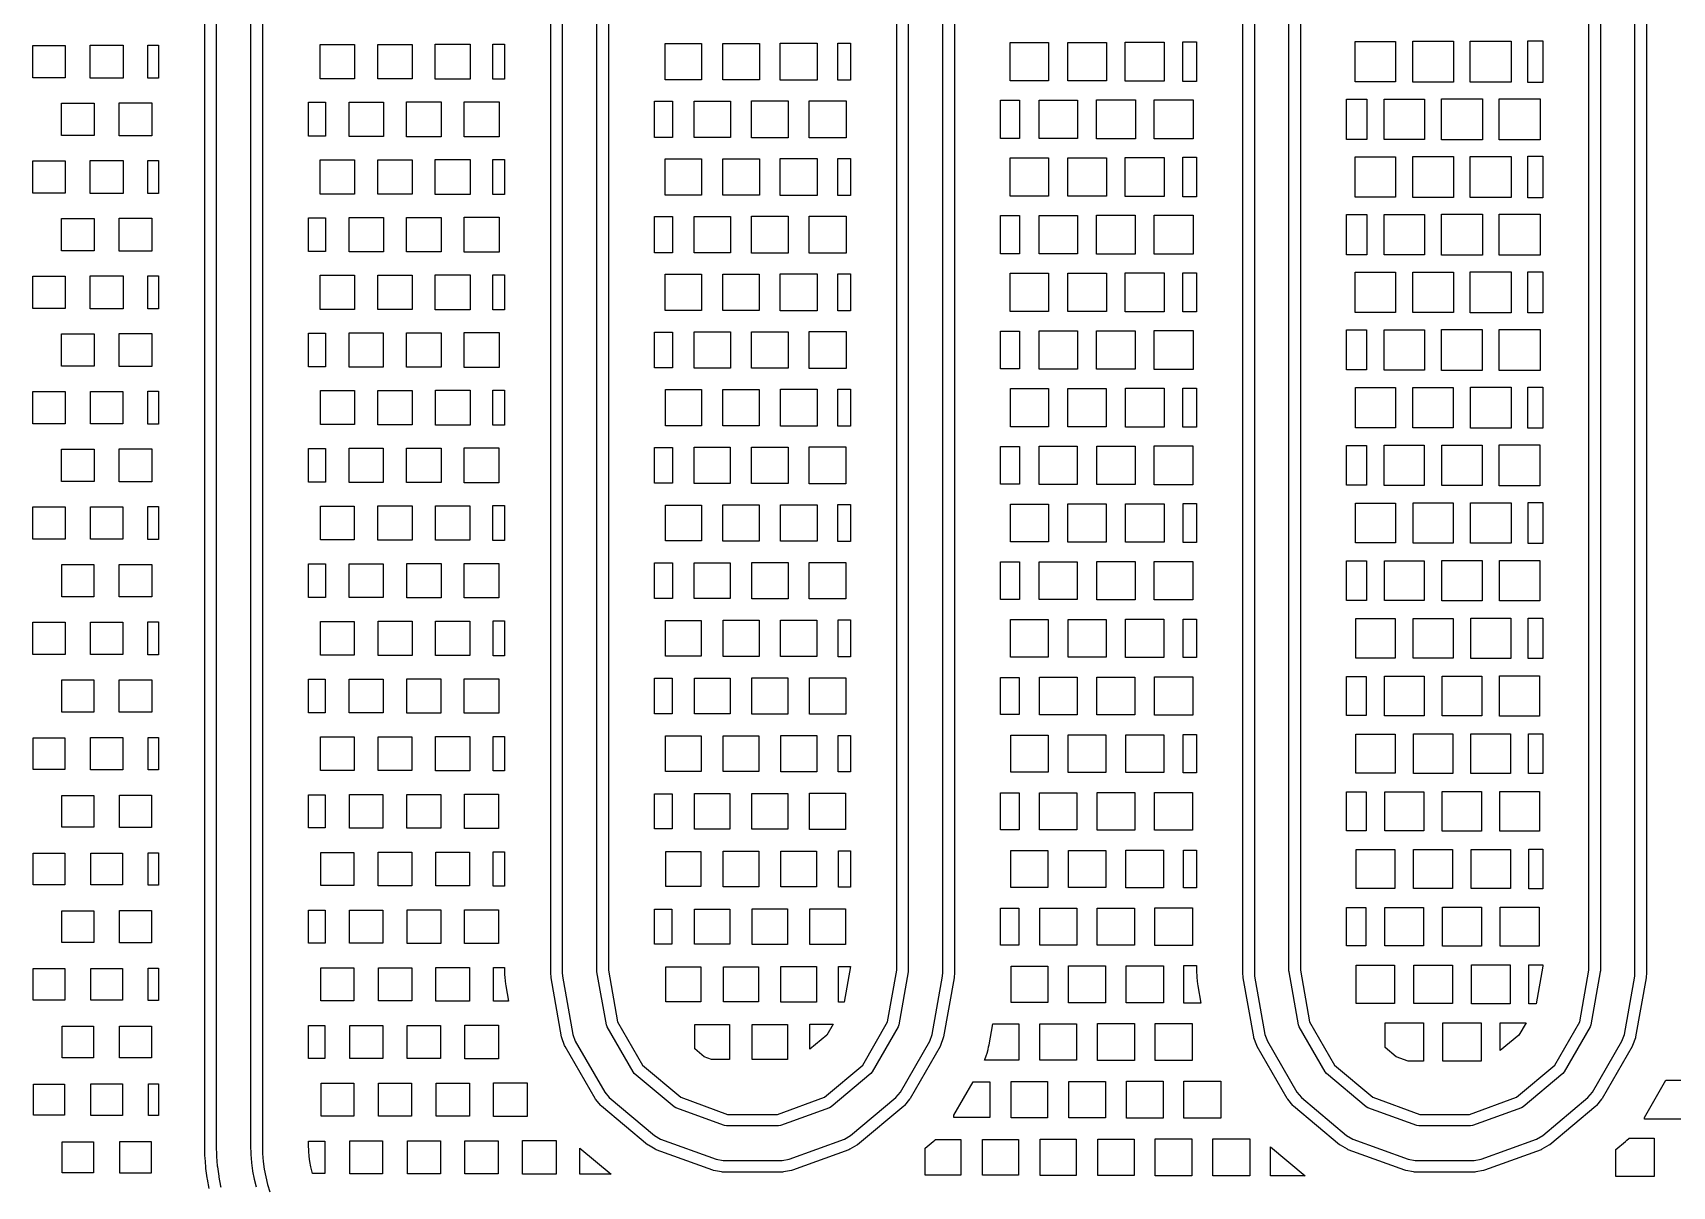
# Model space of a CAD drawing. Header units: metres. Extents: x -7 to 1980, y 20 to 2007.
# Drawn here: x -7 to 704, y 512 to 1013 of the extents above; entities that cross this region are included whole.
import ezdxf

# ---------------------------------------------------------------- set-up
doc = ezdxf.new("R2010")
doc.units = ezdxf.units.M

msp = doc.modelspace()

# ---------------------------------------------------------------- linework, layer by layer
for points in [[(69.48, 511.52), (68.71, 515.51), (68.7, 515.58), (68.61, 516.11), (68.6, 516.18), (68.05, 520.2), (68.05, 520.27), (67.99, 520.81), (67.98, 520.88), (67.65, 524.93), (67.65, 524.99), (67.62, 525.53), (67.61, 525.6), (67.5, 529.66), (67.5, 529.7), (67.5, 529.97), (67.5, 530), (67.5, 1865)], [(72.5, 1864.89), (72.5, 530.02), (72.5, 529.78), (72.61, 525.77), (72.64, 525.3), (72.96, 521.32), (73.01, 520.85), (73.55, 516.89), (73.63, 516.42), (74.38, 512.5), (74.48, 512.03)], [(89.95, 512.01), (89.1, 515.42), (89.07, 515.56), (88.4, 519.01), (88.38, 519.15), (87.91, 522.64), (87.89, 522.77), (87.61, 526.28), (87.6, 526.41), (87.5, 530.07), (87.5, 530.14), (87.5, 1864.13)], [(92.5, 1863.91), (92.5, 530.17), (92.6, 526.62), (92.87, 523.24), (93.33, 519.89), (93.97, 516.57), (94.78, 513.28), (95.78, 510.05)], [(392.5, 1863.91), (392.5, 605), (392.49, 604.78), (392.34, 603.05), (392.31, 602.83), (387.79, 577.18), (387.67, 576.76), (386.49, 573.49), (386.3, 573.1), (373.28, 550.54), (373.03, 550.18), (370.8, 547.52), (370.49, 547.22), (350.53, 530.47), (350.18, 530.22), (347.17, 528.49), (346.78, 528.3), (322.3, 519.39), (321.88, 519.28), (318.46, 518.68), (318.02, 518.64), (291.98, 518.64), (291.54, 518.68), (288.12, 519.28), (287.7, 519.39), (263.22, 528.3), (262.83, 528.49), (259.82, 530.22), (259.47, 530.47), (239.51, 547.22), (239.2, 547.52), (236.97, 550.18), (236.72, 550.54), (223.7, 573.1), (223.51, 573.49), (222.33, 576.76), (222.21, 577.18), (217.69, 602.83), (217.66, 603.05), (217.51, 604.78), (217.5, 605), (217.5, 1863.91)], [(222.5, 1864.13), (222.5, 605.11), (222.63, 603.59), (227.1, 578.26), (228.14, 575.41), (240.94, 553.23), (242.89, 550.91), (262.51, 534.44), (265.14, 532.93), (289.21, 524.17), (292.2, 523.64), (317.8, 523.64), (320.79, 524.17), (344.86, 532.93), (347.49, 534.44), (367.11, 550.91), (369.06, 553.23), (381.86, 575.41), (382.9, 578.26), (387.37, 603.59), (387.5, 605.11), (387.5, 1864.13)], [(372.5, 1864.89), (372.5, 605.87), (372.46, 605.44), (368.4, 582.39), (368.1, 581.57), (356.84, 562.07), (356.28, 561.4), (339.03, 546.93), (338.28, 546.49), (317.12, 538.79), (316.26, 538.64), (293.74, 538.64), (292.88, 538.79), (271.72, 546.49), (270.97, 546.93), (253.72, 561.4), (253.16, 562.07), (241.9, 581.57), (241.6, 582.39), (237.54, 605.44), (237.5, 605.87), (237.5, 1864.89)], [(242.5, 1865), (242.5, 606.09), (246.45, 583.69), (257.27, 564.95), (273.85, 551.04), (294.18, 543.64), (315.82, 543.64), (336.15, 551.04), (352.73, 564.95), (363.55, 583.69), (367.5, 606.09), (367.5, 1865)], [(692.5, 1463.5), (692.5, 605), (692.49, 604.78), (692.34, 603.05), (692.31, 602.83), (687.79, 577.18), (687.67, 576.76), (686.49, 573.49), (686.3, 573.1), (673.28, 550.54), (673.03, 550.18), (670.8, 547.52), (670.49, 547.22), (650.53, 530.47), (650.18, 530.22), (647.17, 528.49), (646.78, 528.3), (622.3, 519.39), (621.88, 519.28), (618.46, 518.68), (618.02, 518.64), (591.98, 518.64), (591.54, 518.68), (588.12, 519.28), (587.7, 519.39), (563.22, 528.3), (562.83, 528.49), (559.82, 530.22), (559.47, 530.47), (539.51, 547.22), (539.2, 547.52), (536.97, 550.18), (536.72, 550.54), (523.7, 573.1), (523.51, 573.49), (522.33, 576.76), (522.21, 577.18), (517.69, 602.83), (517.66, 603.05), (517.51, 604.78), (517.5, 605), (517.5, 1863.91)], [(522.5, 1864.13), (522.5, 605.11), (522.63, 603.59), (527.1, 578.26), (528.14, 575.41), (540.94, 553.23), (542.89, 550.91), (562.51, 534.44), (565.14, 532.93), (589.21, 524.17), (592.2, 523.64), (617.8, 523.64), (620.79, 524.17), (644.86, 532.93), (647.49, 534.44), (667.11, 550.91), (669.06, 553.23), (681.86, 575.41), (682.9, 578.26), (687.37, 603.59), (687.5, 605.11), (687.5, 1463.61)], [(672.5, 1464), (672.5, 605.87), (672.46, 605.44), (668.4, 582.39), (668.1, 581.57), (656.84, 562.07), (656.28, 561.4), (639.03, 546.93), (638.28, 546.49), (617.12, 538.79), (616.26, 538.64), (593.74, 538.64), (592.88, 538.79), (571.72, 546.49), (570.97, 546.93), (553.72, 561.4), (553.16, 562.07), (541.9, 581.57), (541.6, 582.39), (537.54, 605.44), (537.5, 605.87), (537.5, 1864.89)], [(542.5, 1865), (542.5, 606.09), (546.45, 583.69), (557.27, 564.95), (573.85, 551.04), (594.18, 543.64), (615.82, 543.64), (636.15, 551.04), (652.73, 564.95), (663.55, 583.69), (667.5, 606.09), (667.5, 1464.05)], [(-7.03, 992.97), (-7.03, 1007.03), (7.03, 1007.03), (7.03, 992.97), (-7.03, 992.97), (-7.03, 992.97)], [(17.89, 992.89), (17.89, 1007.11), (32.1, 1007.11), (32.1, 992.89), (17.89, 992.89), (17.89, 992.89)], [(42.82, 992.82), (42.82, 1007.18), (47.5, 1007.18), (47.5, 992.82), (42.82, 992.82), (42.82, 992.82)], [(117.59, 992.6), (117.59, 1007.4), (132.41, 1007.4), (132.41, 992.6), (117.59, 992.6), (117.59, 992.6)], [(142.52, 992.52), (142.52, 1007.48), (157.48, 1007.48), (157.48, 992.52), (142.52, 992.52), (142.52, 992.52)], [(167.44, 992.45), (167.44, 1007.55), (182.56, 1007.55), (182.56, 992.45), (167.44, 992.45), (167.44, 992.45)], [(192.37, 992.37), (192.37, 1007.63), (197.5, 1007.63), (197.5, 992.37), (192.37, 992.37), (192.37, 992.37)], [(267.14, 992.14), (267.14, 1007.86), (282.86, 1007.86), (282.86, 992.14), (267.14, 992.14), (267.14, 992.14)], [(292.07, 992.07), (292.07, 1007.93), (307.93, 1007.93), (307.93, 992.07), (292.07, 992.07), (292.07, 992.07)], [(317, 992), (317, 1008), (333, 1008), (333, 992), (317, 992), (317, 992)], [(341.92, 991.92), (341.92, 1008.08), (347.5, 1008.08), (347.5, 991.92), (341.92, 991.92), (341.92, 991.92)], [(416.69, 991.7), (416.69, 1008.3), (433.31, 1008.3), (433.31, 991.7), (416.69, 991.7), (416.69, 991.7)], [(441.62, 991.62), (441.62, 1008.38), (458.38, 1008.38), (458.38, 991.62), (441.62, 991.62), (441.62, 991.62)], [(466.55, 991.54), (466.55, 1008.46), (483.45, 1008.46), (483.45, 991.54), (466.55, 991.54), (466.55, 991.54)], [(491.47, 991.47), (491.47, 1008.53), (497.5, 1008.53), (497.5, 991.47), (491.47, 991.47), (491.47, 991.47)], [(566.25, 991.25), (566.25, 1008.75), (583.75, 1008.75), (583.75, 991.25), (566.25, 991.25), (566.25, 991.25)], [(591.17, 991.17), (591.17, 1008.83), (608.83, 1008.83), (608.83, 991.17), (591.17, 991.17), (591.17, 991.17)], [(616.1, 991.1), (616.1, 1008.9), (633.9, 1008.9), (633.9, 991.1), (616.1, 991.1), (616.1, 991.1)], [(641.02, 991.02), (641.02, 1008.98), (647.5, 1008.98), (647.5, 991.02), (641.02, 991.02), (641.02, 991.02)], [(5.43, 967.93), (5.43, 982.07), (19.57, 982.07), (19.57, 967.93), (5.43, 967.93), (5.43, 967.93)], [(30.36, 967.86), (30.36, 982.14), (44.64, 982.14), (44.64, 967.86), (30.36, 967.86), (30.36, 967.86)], [(112.5, 982.37), (119.87, 982.37), (119.87, 967.63), (112.5, 967.63), (112.5, 982.37), (112.5, 982.37)], [(130.06, 967.56), (130.06, 982.44), (144.94, 982.44), (144.94, 967.56), (130.06, 967.56), (130.06, 967.56)], [(154.98, 967.48), (154.98, 982.52), (170.02, 982.52), (170.02, 967.48), (154.98, 967.48), (154.98, 967.48)], [(179.91, 967.41), (179.91, 982.59), (195.09, 982.59), (195.09, 967.41), (179.91, 967.41), (179.91, 967.41)], [(262.5, 982.82), (270.32, 982.82), (270.32, 967.18), (262.5, 967.18), (262.5, 982.82), (262.5, 982.82)], [(279.61, 967.11), (279.61, 982.89), (295.39, 982.89), (295.39, 967.11), (279.61, 967.11), (279.61, 967.11)], [(304.53, 967.03), (304.53, 982.97), (320.47, 982.97), (320.47, 967.03), (304.53, 967.03), (304.53, 967.03)], [(329.46, 966.96), (329.46, 983.04), (345.54, 983.04), (345.54, 966.96), (329.46, 966.96), (329.46, 966.96)], [(412.5, 983.27), (420.77, 983.27), (420.77, 966.73), (412.5, 966.73), (412.5, 983.27), (412.5, 983.27)], [(429.16, 966.66), (429.16, 983.34), (445.84, 983.34), (445.84, 966.66), (429.16, 966.66), (429.16, 966.66)], [(454.08, 966.58), (454.08, 983.42), (470.92, 983.42), (470.92, 966.58), (454.08, 966.58), (454.08, 966.58)], [(479.01, 966.51), (479.01, 983.49), (495.99, 983.49), (495.99, 966.51), (479.01, 966.51), (479.01, 966.51)], [(562.5, 983.72), (571.22, 983.72), (571.22, 966.28), (562.5, 966.28), (562.5, 983.72), (562.5, 983.72)], [(578.71, 966.21), (578.71, 983.79), (596.29, 983.79), (596.29, 966.21), (578.71, 966.21), (578.71, 966.21)], [(603.63, 966.13), (603.63, 983.87), (621.37, 983.87), (621.37, 966.13), (603.63, 966.13), (603.63, 966.13)], [(628.56, 966.06), (628.56, 983.94), (646.44, 983.94), (646.44, 966.06), (628.56, 966.06), (628.56, 966.06)], [(-7.03, 942.97), (-7.03, 957.03), (7.03, 957.03), (7.03, 942.97), (-7.03, 942.97), (-7.03, 942.97)], [(17.9, 942.9), (17.9, 957.1), (32.1, 957.1), (32.1, 942.9), (17.9, 942.9), (17.9, 942.9)], [(42.82, 942.82), (42.82, 957.18), (47.5, 957.18), (47.5, 942.82), (42.82, 942.82), (42.82, 942.82)], [(117.6, 942.6), (117.6, 957.4), (132.4, 957.4), (132.4, 942.6), (117.6, 942.6), (117.6, 942.6)], [(142.52, 942.52), (142.52, 957.48), (157.48, 957.48), (157.48, 942.52), (142.52, 942.52), (142.52, 942.52)], [(167.45, 942.45), (167.45, 957.55), (182.55, 957.55), (182.55, 942.45), (167.45, 942.45), (167.45, 942.45)], [(192.37, 942.37), (192.37, 957.63), (197.5, 957.63), (197.5, 942.37), (192.37, 942.37), (192.37, 942.37)], [(267.15, 942.15), (267.15, 957.85), (282.85, 957.85), (282.85, 942.15), (267.15, 942.15), (267.15, 942.15)], [(292.07, 942.07), (292.07, 957.93), (307.93, 957.93), (307.93, 942.07), (292.07, 942.07), (292.07, 942.07)], [(317, 942), (317, 958), (333, 958), (333, 942), (317, 942), (317, 942)], [(341.92, 941.92), (341.92, 958.08), (347.5, 958.08), (347.5, 941.92), (341.92, 941.92), (341.92, 941.92)], [(416.7, 941.7), (416.7, 958.3), (433.3, 958.3), (433.3, 941.7), (416.7, 941.7), (416.7, 941.7)], [(441.62, 941.62), (441.62, 958.38), (458.38, 958.38), (458.38, 941.62), (441.62, 941.62), (441.62, 941.62)], [(466.55, 941.55), (466.55, 958.45), (483.45, 958.45), (483.45, 941.55), (466.55, 941.55), (466.55, 941.55)], [(491.47, 941.47), (491.47, 958.53), (497.5, 958.53), (497.5, 941.47), (491.47, 941.47), (491.47, 941.47)], [(566.25, 941.25), (566.25, 958.75), (583.75, 958.75), (583.75, 941.25), (566.25, 941.25), (566.25, 941.25)], [(591.18, 941.18), (591.18, 958.82), (608.82, 958.82), (608.82, 941.18), (591.18, 941.18), (591.18, 941.18)], [(616.1, 941.1), (616.1, 958.9), (633.9, 958.9), (633.9, 941.1), (616.1, 941.1), (616.1, 941.1)], [(641.03, 941.03), (641.03, 958.97), (647.5, 958.97), (647.5, 941.03), (641.03, 941.03), (641.03, 941.03)], [(5.44, 917.94), (5.44, 932.06), (19.56, 932.06), (19.56, 917.94), (5.44, 917.94), (5.44, 917.94)], [(30.36, 917.86), (30.36, 932.14), (44.64, 932.14), (44.64, 917.86), (30.36, 917.86), (30.36, 917.86)], [(112.5, 932.36), (119.86, 932.36), (119.86, 917.64), (112.5, 917.64), (112.5, 932.36), (112.5, 932.36)], [(130.06, 917.56), (130.06, 932.44), (144.94, 932.44), (144.94, 917.56), (130.06, 917.56), (130.06, 917.56)], [(154.99, 917.49), (154.99, 932.51), (170.01, 932.51), (170.01, 917.49), (154.99, 917.49), (154.99, 917.49)], [(179.92, 917.42), (179.92, 932.58), (195.08, 932.58), (195.08, 917.42), (179.92, 917.42), (179.92, 917.42)], [(262.5, 932.81), (270.31, 932.81), (270.31, 917.19), (262.5, 917.19), (262.5, 932.81), (262.5, 932.81)], [(279.62, 917.12), (279.62, 932.88), (295.38, 932.88), (295.38, 917.12), (279.62, 917.12), (279.62, 917.12)], [(304.54, 917.04), (304.54, 932.96), (320.46, 932.96), (320.46, 917.04), (304.54, 917.04), (304.54, 917.04)], [(329.47, 916.97), (329.47, 933.03), (345.53, 933.03), (345.53, 916.97), (329.47, 916.97), (329.47, 916.97)], [(412.5, 933.26), (420.76, 933.26), (420.76, 916.74), (412.5, 916.74), (412.5, 933.26), (412.5, 933.26)], [(429.17, 916.67), (429.17, 933.33), (445.83, 933.33), (445.83, 916.67), (429.17, 916.67), (429.17, 916.67)], [(454.09, 916.59), (454.09, 933.41), (470.91, 933.41), (470.91, 916.59), (454.09, 916.59), (454.09, 916.59)], [(479.02, 916.52), (479.02, 933.48), (495.98, 933.48), (495.98, 916.52), (479.02, 916.52), (479.02, 916.52)], [(562.5, 933.7), (571.2, 933.7), (571.2, 916.3), (562.5, 916.3), (562.5, 933.7), (562.5, 933.7)], [(578.72, 916.22), (578.72, 933.78), (596.28, 933.78), (596.28, 916.22), (578.72, 916.22), (578.72, 916.22)], [(603.65, 916.15), (603.65, 933.85), (621.35, 933.85), (621.35, 916.15), (603.65, 916.15), (603.65, 916.15)], [(628.58, 916.08), (628.58, 933.92), (646.42, 933.92), (646.42, 916.08), (628.58, 916.08), (628.58, 916.08)], [(-7.02, 892.98), (-7.02, 907.02), (7.02, 907.02), (7.02, 892.98), (-7.02, 892.98), (-7.02, 892.98)], [(17.91, 892.91), (17.91, 907.09), (32.09, 907.09), (32.09, 892.91), (17.91, 892.91), (17.91, 892.91)], [(42.83, 892.83), (42.83, 907.17), (47.5, 907.17), (47.5, 892.83), (42.83, 892.83), (42.83, 892.83)], [(117.61, 892.61), (117.61, 907.39), (132.39, 907.39), (132.39, 892.61), (117.61, 892.61), (117.61, 892.61)], [(142.53, 892.53), (142.53, 907.47), (157.47, 907.47), (157.47, 892.53), (142.53, 892.53), (142.53, 892.53)], [(167.46, 892.46), (167.46, 907.54), (182.54, 907.54), (182.54, 892.46), (167.46, 892.46), (167.46, 892.46)], [(192.39, 892.39), (192.39, 907.61), (197.5, 907.61), (197.5, 892.39), (192.39, 892.39), (192.39, 892.39)], [(267.16, 892.16), (267.16, 907.84), (282.84, 907.84), (282.84, 892.16), (267.16, 892.16), (267.16, 892.16)], [(292.09, 892.09), (292.09, 907.91), (307.91, 907.91), (307.91, 892.09), (292.09, 892.09), (292.09, 892.09)], [(317.01, 892.01), (317.01, 907.99), (332.99, 907.99), (332.99, 892.01), (317.01, 892.01), (317.01, 892.01)], [(341.94, 891.94), (341.94, 908.06), (347.5, 908.06), (347.5, 891.94), (341.94, 891.94), (341.94, 891.94)], [(416.72, 891.72), (416.72, 908.28), (433.28, 908.28), (433.28, 891.72), (416.72, 891.72), (416.72, 891.72)], [(441.64, 891.64), (441.64, 908.36), (458.36, 908.36), (458.36, 891.64), (441.64, 891.64), (441.64, 891.64)], [(466.57, 891.57), (466.57, 908.43), (483.43, 908.43), (483.43, 891.57), (466.57, 891.57), (466.57, 891.57)], [(491.49, 891.49), (491.49, 908.51), (497.5, 908.51), (497.5, 891.49), (491.49, 891.49), (491.49, 891.49)], [(566.27, 891.27), (566.27, 908.73), (583.73, 908.73), (583.73, 891.27), (566.27, 891.27), (566.27, 891.27)], [(591.2, 891.2), (591.2, 908.8), (608.8, 908.8), (608.8, 891.2), (591.2, 891.2), (591.2, 891.2)], [(616.13, 891.13), (616.13, 908.87), (633.87, 908.87), (633.87, 891.13), (616.13, 891.13), (616.13, 891.13)], [(641.06, 891.06), (641.06, 908.94), (647.5, 908.94), (647.5, 891.06), (641.06, 891.06), (641.06, 891.06)], [(5.45, 867.95), (5.45, 882.05), (19.55, 882.05), (19.55, 867.95), (5.45, 867.95), (5.45, 867.95)], [(30.38, 867.88), (30.38, 882.12), (44.62, 882.12), (44.62, 867.88), (30.38, 867.88), (30.38, 867.88)], [(112.5, 882.34), (119.84, 882.34), (119.84, 867.66), (112.5, 867.66), (112.5, 882.34), (112.5, 882.34)], [(130.08, 867.58), (130.08, 882.42), (144.92, 882.42), (144.92, 867.58), (130.08, 867.58), (130.08, 867.58)], [(155.01, 867.51), (155.01, 882.49), (169.99, 882.49), (169.99, 867.51), (155.01, 867.51), (155.01, 867.51)], [(179.93, 867.43), (179.93, 882.57), (195.07, 882.57), (195.07, 867.43), (179.93, 867.43), (179.93, 867.43)], [(262.5, 882.79), (270.29, 882.79), (270.29, 867.21), (262.5, 867.21), (262.5, 882.79), (262.5, 882.79)], [(279.64, 867.14), (279.64, 882.86), (295.36, 882.86), (295.36, 867.14), (279.64, 867.14), (279.64, 867.14)], [(304.56, 867.06), (304.56, 882.94), (320.44, 882.94), (320.44, 867.06), (304.56, 867.06), (304.56, 867.06)], [(329.49, 866.99), (329.49, 883.01), (345.51, 883.01), (345.51, 866.99), (329.49, 866.99), (329.49, 866.99)], [(412.5, 883.23), (420.73, 883.23), (420.73, 866.77), (412.5, 866.77), (412.5, 883.23), (412.5, 883.23)], [(429.19, 866.69), (429.19, 883.31), (445.81, 883.31), (445.81, 866.69), (429.19, 866.69), (429.19, 866.69)], [(454.12, 866.62), (454.12, 883.38), (470.88, 883.38), (470.88, 866.62), (454.12, 866.62), (454.12, 866.62)], [(479.05, 866.55), (479.05, 883.45), (495.95, 883.45), (495.95, 866.55), (479.05, 866.55), (479.05, 866.55)], [(562.5, 883.67), (571.17, 883.67), (571.17, 866.33), (562.5, 866.33), (562.5, 883.67), (562.5, 883.67)], [(578.76, 866.26), (578.76, 883.74), (596.24, 883.74), (596.24, 866.26), (578.76, 866.26), (578.76, 866.26)], [(603.68, 866.18), (603.68, 883.82), (621.32, 883.82), (621.32, 866.18), (603.68, 866.18), (603.68, 866.18)], [(628.61, 866.11), (628.61, 883.89), (646.39, 883.89), (646.39, 866.11), (628.61, 866.11), (628.61, 866.11)], [(-7, 843), (-7, 857), (7, 857), (7, 843), (-7, 843), (-7, 843)], [(17.93, 842.93), (17.93, 857.07), (32.07, 857.07), (32.07, 842.93), (17.93, 842.93), (17.93, 842.93)], [(42.85, 842.85), (42.85, 857.15), (47.5, 857.15), (47.5, 842.85), (42.85, 842.85), (42.85, 842.85)], [(117.63, 842.63), (117.63, 857.37), (132.37, 857.37), (132.37, 842.63), (117.63, 842.63), (117.63, 842.63)], [(142.55, 842.55), (142.55, 857.45), (157.45, 857.45), (157.45, 842.55), (142.55, 842.55), (142.55, 842.55)], [(167.48, 842.48), (167.48, 857.52), (182.52, 857.52), (182.52, 842.48), (167.48, 842.48), (167.48, 842.48)], [(192.41, 842.41), (192.41, 857.59), (197.5, 857.59), (197.5, 842.41), (192.41, 842.41), (192.41, 842.41)], [(267.19, 842.19), (267.19, 857.81), (282.81, 857.81), (282.81, 842.19), (267.19, 842.19), (267.19, 842.19)], [(292.11, 842.11), (292.11, 857.89), (307.89, 857.89), (307.89, 842.11), (292.11, 842.11), (292.11, 842.11)], [(317.04, 842.04), (317.04, 857.96), (332.96, 857.96), (332.96, 842.04), (317.04, 842.04), (317.04, 842.04)], [(341.97, 841.97), (341.97, 858.03), (347.5, 858.03), (347.5, 841.97), (341.97, 841.97), (341.97, 841.97)], [(416.75, 841.75), (416.75, 858.25), (433.25, 858.25), (433.25, 841.75), (416.75, 841.75), (416.75, 841.75)], [(441.67, 841.67), (441.67, 858.33), (458.33, 858.33), (458.33, 841.67), (441.67, 841.67), (441.67, 841.67)], [(466.6, 841.6), (466.6, 858.4), (483.4, 858.4), (483.4, 841.6), (466.6, 841.6), (466.6, 841.6)], [(491.53, 841.53), (491.53, 858.47), (497.5, 858.47), (497.5, 841.53), (491.53, 841.53), (491.53, 841.53)], [(566.31, 841.31), (566.31, 858.69), (583.69, 858.69), (583.69, 841.31), (566.31, 841.31), (566.31, 841.31)], [(591.24, 841.24), (591.24, 858.76), (608.76, 858.76), (608.76, 841.24), (591.24, 841.24), (591.24, 841.24)], [(616.17, 841.17), (616.17, 858.83), (633.83, 858.83), (633.83, 841.17), (616.17, 841.17), (616.17, 841.17)], [(641.1, 841.1), (641.1, 858.9), (647.5, 858.9), (647.5, 841.1), (641.1, 841.1), (641.1, 841.1)], [(5.47, 817.97), (5.47, 832.03), (19.53, 832.03), (19.53, 817.97), (5.47, 817.97), (5.47, 817.97)], [(30.4, 817.9), (30.4, 832.1), (44.6, 832.1), (44.6, 817.9), (30.4, 817.9), (30.4, 817.9)], [(112.5, 832.32), (119.82, 832.32), (119.82, 817.68), (112.5, 817.68), (112.5, 832.32), (112.5, 832.32)], [(130.1, 817.6), (130.1, 832.4), (144.9, 832.4), (144.9, 817.6), (130.1, 817.6), (130.1, 817.6)], [(155.03, 817.53), (155.03, 832.47), (169.97, 832.47), (169.97, 817.53), (155.03, 817.53), (155.03, 817.53)], [(179.96, 817.46), (179.96, 832.54), (195.04, 832.54), (195.04, 817.46), (179.96, 817.46), (179.96, 817.46)], [(262.5, 832.76), (270.26, 832.76), (270.26, 817.24), (262.5, 817.24), (262.5, 832.76), (262.5, 832.76)], [(279.66, 817.16), (279.66, 832.84), (295.34, 832.84), (295.34, 817.16), (279.66, 817.16), (279.66, 817.16)], [(304.59, 817.09), (304.59, 832.91), (320.41, 832.91), (320.41, 817.09), (304.59, 817.09), (304.59, 817.09)], [(329.52, 817.02), (329.52, 832.98), (345.48, 832.98), (345.48, 817.02), (329.52, 817.02), (329.52, 817.02)], [(412.5, 833.2), (420.7, 833.2), (420.7, 816.8), (412.5, 816.8), (412.5, 833.2), (412.5, 833.2)], [(429.23, 816.73), (429.23, 833.27), (445.77, 833.27), (445.77, 816.73), (429.23, 816.73), (429.23, 816.73)], [(454.16, 816.66), (454.16, 833.34), (470.84, 833.34), (470.84, 816.66), (454.16, 816.66), (454.16, 816.66)], [(479.09, 816.59), (479.09, 833.41), (495.91, 833.41), (495.91, 816.59), (479.09, 816.59), (479.09, 816.59)], [(562.5, 833.63), (571.13, 833.63), (571.13, 816.37), (562.5, 816.37), (562.5, 833.63), (562.5, 833.63)], [(578.81, 816.31), (578.81, 833.69), (596.19, 833.69), (596.19, 816.31), (578.81, 816.31), (578.81, 816.31)], [(603.74, 816.24), (603.74, 833.76), (621.26, 833.76), (621.26, 816.24), (603.74, 816.24), (603.74, 816.24)], [(628.67, 816.17), (628.67, 833.83), (646.33, 833.83), (646.33, 816.17), (628.67, 816.17), (628.67, 816.17)], [(-6.98, 793.02), (-6.98, 806.98), (6.98, 806.98), (6.98, 793.02), (-6.98, 793.02), (-6.98, 793.02)], [(17.95, 792.95), (17.95, 807.05), (32.05, 807.05), (32.05, 792.95), (17.95, 792.95), (17.95, 792.95)], [(42.88, 792.88), (42.88, 807.12), (47.5, 807.12), (47.5, 792.88), (42.88, 792.88), (42.88, 792.88)], [(117.66, 792.66), (117.66, 807.34), (132.34, 807.34), (132.34, 792.66), (117.66, 792.66), (117.66, 792.66)], [(142.58, 792.58), (142.58, 807.42), (157.42, 807.42), (157.42, 792.58), (142.58, 792.58), (142.58, 792.58)], [(167.51, 792.51), (167.51, 807.49), (182.49, 807.49), (182.49, 792.51), (167.51, 792.51), (167.51, 792.51)], [(192.44, 792.44), (192.44, 807.56), (197.5, 807.56), (197.5, 792.44), (192.44, 792.44), (192.44, 792.44)], [(267.22, 792.22), (267.22, 807.78), (282.78, 807.78), (282.78, 792.22), (267.22, 792.22), (267.22, 792.22)], [(292.15, 792.15), (292.15, 807.85), (307.85, 807.85), (307.85, 792.15), (292.15, 792.15), (292.15, 792.15)], [(317.07, 792.07), (317.07, 807.93), (332.93, 807.93), (332.93, 792.07), (317.07, 792.07), (317.07, 792.07)], [(342, 792), (342, 808), (347.5, 808), (347.5, 792), (342, 792), (342, 792)], [(416.79, 791.79), (416.79, 808.21), (433.21, 808.21), (433.21, 791.79), (416.79, 791.79), (416.79, 791.79)], [(441.72, 791.72), (441.72, 808.28), (458.28, 808.28), (458.28, 791.72), (441.72, 791.72), (441.72, 791.72)], [(466.65, 791.65), (466.65, 808.35), (483.35, 808.35), (483.35, 791.65), (466.65, 791.65), (466.65, 791.65)], [(491.58, 791.58), (491.58, 808.42), (497.5, 808.42), (497.5, 791.58), (491.58, 791.58), (491.58, 791.58)], [(566.37, 791.37), (566.37, 808.63), (583.63, 808.63), (583.63, 791.37), (566.37, 791.37), (566.37, 791.37)], [(591.3, 791.3), (591.3, 808.7), (608.7, 808.7), (608.7, 791.3), (591.3, 791.3), (591.3, 791.3)], [(616.23, 791.23), (616.23, 808.77), (633.77, 808.77), (633.77, 791.23), (616.23, 791.23), (616.23, 791.23)], [(641.17, 791.17), (641.17, 808.83), (647.5, 808.83), (647.5, 791.17), (641.17, 791.17), (641.17, 791.17)], [(5.5, 768), (5.5, 782), (19.5, 782), (19.5, 768), (5.5, 768), (5.5, 768)], [(30.43, 767.93), (30.43, 782.07), (44.57, 782.07), (44.57, 767.93), (30.43, 767.93), (30.43, 767.93)], [(112.5, 782.29), (119.79, 782.29), (119.79, 767.71), (112.5, 767.71), (112.5, 782.29), (112.5, 782.29)], [(130.14, 767.64), (130.14, 782.36), (144.86, 782.36), (144.86, 767.64), (130.14, 767.64), (130.14, 767.64)], [(155.06, 767.56), (155.06, 782.44), (169.94, 782.44), (169.94, 767.56), (155.06, 767.56), (155.06, 767.56)], [(179.99, 767.49), (179.99, 782.51), (195.01, 782.51), (195.01, 767.49), (179.99, 767.49), (179.99, 767.49)], [(262.5, 782.72), (270.22, 782.72), (270.22, 767.28), (262.5, 767.28), (262.5, 782.72), (262.5, 782.72)], [(279.7, 767.2), (279.7, 782.8), (295.3, 782.8), (295.3, 767.2), (279.7, 767.2), (279.7, 767.2)], [(304.63, 767.13), (304.63, 782.87), (320.37, 782.87), (320.37, 767.13), (304.63, 767.13), (304.63, 767.13)], [(329.56, 767.06), (329.56, 782.94), (345.44, 782.94), (345.44, 767.06), (329.56, 767.06), (329.56, 767.06)], [(412.5, 783.15), (420.65, 783.15), (420.65, 766.85), (412.5, 766.85), (412.5, 783.15), (412.5, 783.15)], [(429.28, 766.78), (429.28, 783.22), (445.72, 783.22), (445.72, 766.78), (429.28, 766.78), (429.28, 766.78)], [(454.21, 766.71), (454.21, 783.29), (470.79, 783.29), (470.79, 766.71), (454.21, 766.71), (454.21, 766.71)], [(479.14, 766.64), (479.14, 783.36), (495.86, 783.36), (495.86, 766.64), (479.14, 766.64), (479.14, 766.64)], [(562.5, 783.56), (571.06, 783.56), (571.06, 766.44), (562.5, 766.44), (562.5, 783.56), (562.5, 783.56)], [(578.87, 766.37), (578.87, 783.63), (596.13, 783.63), (596.13, 766.37), (578.87, 766.37), (578.87, 766.37)], [(603.8, 766.3), (603.8, 783.7), (621.2, 783.7), (621.2, 766.3), (603.8, 766.3), (603.8, 766.3)], [(628.74, 766.24), (628.74, 783.76), (646.26, 783.76), (646.26, 766.24), (628.74, 766.24), (628.74, 766.24)], [(-6.94, 743.06), (-6.94, 756.94), (6.94, 756.94), (6.94, 743.06), (-6.94, 743.06), (-6.94, 743.06)], [(17.98, 742.98), (17.98, 757.02), (32.02, 757.02), (32.02, 742.98), (17.98, 742.98), (17.98, 742.98)], [(42.91, 742.91), (42.91, 757.09), (47.5, 757.09), (47.5, 742.91), (42.91, 742.91), (42.91, 742.91)], [(117.69, 742.69), (117.69, 757.31), (132.31, 757.31), (132.31, 742.69), (117.69, 742.69), (117.69, 742.69)], [(142.62, 742.62), (142.62, 757.38), (157.38, 757.38), (157.38, 742.62), (142.62, 742.62), (142.62, 742.62)], [(167.55, 742.55), (167.55, 757.45), (182.45, 757.45), (182.45, 742.55), (167.55, 742.55), (167.55, 742.55)], [(192.48, 742.48), (192.48, 757.52), (197.5, 757.52), (197.5, 742.48), (192.48, 742.48), (192.48, 742.48)], [(267.26, 742.26), (267.26, 757.74), (282.74, 757.74), (282.74, 742.26), (267.26, 742.26), (267.26, 742.26)], [(292.19, 742.19), (292.19, 757.81), (307.81, 757.81), (307.81, 742.19), (292.19, 742.19), (292.19, 742.19)], [(317.12, 742.12), (317.12, 757.88), (332.88, 757.88), (332.88, 742.12), (317.12, 742.12), (317.12, 742.12)], [(342.05, 742.05), (342.05, 757.95), (347.5, 757.95), (347.5, 742.05), (342.05, 742.05), (342.05, 742.05)], [(416.84, 741.84), (416.84, 758.16), (433.16, 758.16), (433.16, 741.84), (416.84, 741.84), (416.84, 741.84)], [(441.77, 741.77), (441.77, 758.23), (458.23, 758.23), (458.23, 741.77), (441.77, 741.77), (441.77, 741.77)], [(466.7, 741.7), (466.7, 758.3), (483.3, 758.3), (483.3, 741.7), (466.7, 741.7), (466.7, 741.7)], [(491.64, 741.64), (491.64, 758.36), (497.5, 758.36), (497.5, 741.64), (491.64, 741.64), (491.64, 741.64)], [(566.44, 741.44), (566.44, 758.56), (583.56, 758.56), (583.56, 741.44), (566.44, 741.44), (566.44, 741.44)], [(591.37, 741.37), (591.37, 758.63), (608.63, 758.63), (608.63, 741.37), (591.37, 741.37), (591.37, 741.37)], [(616.31, 741.31), (616.31, 758.69), (633.69, 758.69), (633.69, 741.31), (616.31, 741.31), (616.31, 741.31)], [(641.25, 741.25), (641.25, 758.75), (647.5, 758.75), (647.5, 741.25), (641.25, 741.25), (641.25, 741.25)], [(30.47, 717.97), (30.47, 732.03), (44.53, 732.03), (44.53, 717.97), (30.47, 717.97), (30.47, 717.97)], [(112.5, 732.25), (119.75, 732.25), (119.75, 717.75), (112.5, 717.75), (112.5, 732.25), (112.5, 732.25)], [(130.18, 717.68), (130.18, 732.32), (144.82, 732.32), (144.82, 717.68), (130.18, 717.68), (130.18, 717.68)], [(155.11, 717.61), (155.11, 732.39), (169.89, 732.39), (169.89, 717.61), (155.11, 717.61), (155.11, 717.61)], [(180.04, 717.54), (180.04, 732.46), (194.96, 732.46), (194.96, 717.54), (180.04, 717.54), (180.04, 717.54)], [(262.5, 732.68), (270.18, 732.68), (270.18, 717.32), (262.5, 717.32), (262.5, 732.68), (262.5, 732.68)], [(279.75, 717.25), (279.75, 732.75), (295.25, 732.75), (295.25, 717.25), (279.75, 717.25), (279.75, 717.25)], [(304.68, 717.18), (304.68, 732.82), (320.32, 732.82), (320.32, 717.18), (304.68, 717.18), (304.68, 717.18)], [(329.61, 717.11), (329.61, 732.89), (345.39, 732.89), (345.39, 717.11), (329.61, 717.11), (329.61, 717.11)], [(412.5, 733.09), (420.59, 733.09), (420.59, 716.91), (412.5, 716.91), (412.5, 733.09), (412.5, 733.09)], [(429.34, 716.84), (429.34, 733.16), (445.66, 733.16), (445.66, 716.84), (429.34, 716.84), (429.34, 716.84)], [(454.27, 716.77), (454.27, 733.23), (470.73, 733.23), (470.73, 716.77), (454.27, 716.77), (454.27, 716.77)], [(479.2, 716.7), (479.2, 733.3), (495.8, 733.3), (495.8, 716.7), (479.2, 716.7), (479.2, 716.7)], [(562.5, 733.49), (570.99, 733.49), (570.99, 716.51), (562.5, 716.51), (562.5, 733.49), (562.5, 733.49)], [(578.95, 716.45), (578.95, 733.55), (596.05, 733.55), (596.05, 716.45), (578.95, 716.45), (578.95, 716.45)], [(603.88, 716.38), (603.88, 733.62), (621.12, 733.62), (621.12, 716.38), (603.88, 716.38), (603.88, 716.38)], [(628.82, 716.32), (628.82, 733.68), (646.18, 733.68), (646.18, 716.32), (628.82, 716.32), (628.82, 716.32)], [(5.54, 718.04), (5.54, 731.96), (19.46, 731.96), (19.46, 718.04), (5.54, 718.04), (5.54, 718.04)], [(-6.91, 693.09), (-6.91, 706.91), (6.91, 706.91), (6.91, 693.09), (-6.91, 693.09), (-6.91, 693.09)], [(18.02, 693.02), (18.02, 706.98), (31.98, 706.98), (31.98, 693.02), (18.02, 693.02), (18.02, 693.02)], [(42.95, 692.95), (42.95, 707.05), (47.5, 707.05), (47.5, 692.95), (42.95, 692.95), (42.95, 692.95)], [(117.74, 692.74), (117.74, 707.26), (132.26, 707.26), (132.26, 692.74), (117.74, 692.74), (117.74, 692.74)], [(142.67, 692.67), (142.67, 707.33), (157.33, 707.33), (157.33, 692.67), (142.67, 692.67), (142.67, 692.67)], [(167.6, 692.6), (167.6, 707.4), (182.4, 707.4), (182.4, 692.6), (167.6, 692.6), (167.6, 692.6)], [(192.52, 692.52), (192.52, 707.48), (197.5, 707.48), (197.5, 692.52), (192.52, 692.52), (192.52, 692.52)], [(267.31, 692.31), (267.31, 707.69), (282.69, 707.69), (282.69, 692.31), (267.31, 692.31), (267.31, 692.31)], [(292.25, 692.25), (292.25, 707.75), (307.75, 707.75), (307.75, 692.25), (292.25, 692.25), (292.25, 692.25)], [(317.18, 692.18), (317.18, 707.82), (332.82, 707.82), (332.82, 692.18), (317.18, 692.18), (317.18, 692.18)], [(342.11, 692.11), (342.11, 707.89), (347.5, 707.89), (347.5, 692.11), (342.11, 692.11), (342.11, 692.11)], [(416.91, 691.91), (416.91, 708.09), (433.09, 708.09), (433.09, 691.91), (416.91, 691.91), (416.91, 691.91)], [(441.84, 691.84), (441.84, 708.16), (458.16, 708.16), (458.16, 691.84), (441.84, 691.84), (441.84, 691.84)], [(466.77, 691.77), (466.77, 708.23), (483.23, 708.23), (483.23, 691.77), (466.77, 691.77), (466.77, 691.77)], [(491.71, 691.71), (491.71, 708.29), (497.5, 708.29), (497.5, 691.71), (491.71, 691.71), (491.71, 691.71)], [(566.52, 691.52), (566.52, 708.48), (583.48, 708.48), (583.48, 691.52), (566.52, 691.52), (566.52, 691.52)], [(591.46, 691.46), (591.46, 708.54), (608.54, 708.54), (608.54, 691.46), (591.46, 691.46), (591.46, 691.46)], [(616.4, 691.4), (616.4, 708.6), (633.6, 708.6), (633.6, 691.4), (616.4, 691.4), (616.4, 691.4)], [(641.34, 691.34), (641.34, 708.66), (647.5, 708.66), (647.5, 691.34), (641.34, 691.34), (641.34, 691.34)], [(130.23, 667.73), (130.23, 682.27), (144.77, 682.27), (144.77, 667.73), (130.23, 667.73), (130.23, 667.73)], [(155.16, 667.66), (155.16, 682.34), (169.84, 682.34), (169.84, 667.66), (155.16, 667.66), (155.16, 667.66)], [(180.09, 667.59), (180.09, 682.41), (194.91, 682.41), (194.91, 667.59), (180.09, 667.59), (180.09, 667.59)], [(262.5, 682.62), (270.12, 682.62), (270.12, 667.38), (262.5, 667.38), (262.5, 682.62), (262.5, 682.62)], [(279.81, 667.31), (279.81, 682.69), (295.19, 682.69), (295.19, 667.31), (279.81, 667.31), (279.81, 667.31)], [(304.74, 667.24), (304.74, 682.76), (320.26, 682.76), (320.26, 667.24), (304.74, 667.24), (304.74, 667.24)], [(329.67, 667.17), (329.67, 682.83), (345.33, 682.83), (345.33, 667.17), (329.67, 667.17), (329.67, 667.17)], [(412.5, 683.03), (420.53, 683.03), (420.53, 666.97), (412.5, 666.97), (412.5, 683.03), (412.5, 683.03)], [(429.41, 666.91), (429.41, 683.09), (445.59, 683.09), (445.59, 666.91), (429.41, 666.91), (429.41, 666.91)], [(454.34, 666.84), (454.34, 683.16), (470.66, 683.16), (470.66, 666.84), (454.34, 666.84), (454.34, 666.84)], [(479.28, 666.78), (479.28, 683.22), (495.72, 683.22), (495.72, 666.78), (479.28, 666.78), (479.28, 666.78)], [(562.5, 683.41), (570.91, 683.41), (570.91, 666.59), (562.5, 666.59), (562.5, 683.41), (562.5, 683.41)], [(579.03, 666.53), (579.03, 683.47), (595.97, 683.47), (595.97, 666.53), (579.03, 666.53), (579.03, 666.53)], [(603.97, 666.47), (603.97, 683.53), (621.03, 683.53), (621.03, 666.47), (603.97, 666.47), (603.97, 666.47)], [(628.92, 666.42), (628.92, 683.58), (646.08, 683.58), (646.08, 666.42), (628.92, 666.42), (628.92, 666.42)], [(5.58, 668.08), (5.58, 681.92), (19.42, 681.92), (19.42, 668.08), (5.58, 668.08), (5.58, 668.08)], [(30.51, 668.01), (30.51, 681.99), (44.49, 681.99), (44.49, 668.01), (30.51, 668.01), (30.51, 668.01)], [(112.5, 682.2), (119.7, 682.2), (119.7, 667.8), (112.5, 667.8), (112.5, 682.2), (112.5, 682.2)], [(-6.86, 643.14), (-6.86, 656.86), (6.86, 656.86), (6.86, 643.14), (-6.86, 643.14), (-6.86, 643.14)], [(18.07, 643.07), (18.07, 656.93), (31.93, 656.93), (31.93, 643.07), (18.07, 643.07), (18.07, 643.07)], [(43, 643), (43, 657), (47.5, 657), (47.5, 643), (43, 643), (43, 643)], [(117.79, 642.79), (117.79, 657.21), (132.21, 657.21), (132.21, 642.79), (117.79, 642.79), (117.79, 642.79)], [(142.72, 642.72), (142.72, 657.28), (157.28, 657.28), (157.28, 642.72), (142.72, 642.72), (142.72, 642.72)], [(167.65, 642.65), (167.65, 657.35), (182.35, 657.35), (182.35, 642.65), (167.65, 642.65), (167.65, 642.65)], [(192.58, 642.58), (192.58, 657.42), (197.5, 657.42), (197.5, 642.58), (192.58, 642.58), (192.58, 642.58)], [(267.38, 642.38), (267.38, 657.62), (282.62, 657.62), (282.62, 642.38), (267.38, 642.38), (267.38, 642.38)], [(292.31, 642.31), (292.31, 657.69), (307.69, 657.69), (307.69, 642.31), (292.31, 642.31), (292.31, 642.31)], [(317.24, 642.24), (317.24, 657.76), (332.76, 657.76), (332.76, 642.24), (317.24, 642.24), (317.24, 642.24)], [(342.17, 642.17), (342.17, 657.83), (347.5, 657.83), (347.5, 642.17), (342.17, 642.17), (342.17, 642.17)], [(416.98, 641.98), (416.98, 658.02), (433.02, 658.02), (433.02, 641.98), (416.98, 641.98), (416.98, 641.98)], [(441.91, 641.91), (441.91, 658.09), (458.09, 658.09), (458.09, 641.91), (441.91, 641.91), (441.91, 641.91)], [(466.85, 641.85), (466.85, 658.15), (483.15, 658.15), (483.15, 641.85), (466.85, 641.85), (466.85, 641.85)], [(491.79, 641.79), (491.79, 658.21), (497.5, 658.21), (497.5, 641.79), (491.79, 641.79), (491.79, 641.79)], [(566.61, 641.61), (566.61, 658.39), (583.39, 658.39), (583.39, 641.61), (566.61, 641.61), (566.61, 641.61)], [(591.55, 641.55), (591.55, 658.45), (608.45, 658.45), (608.45, 641.55), (591.55, 641.55), (591.55, 641.55)], [(616.5, 641.5), (616.5, 658.5), (633.5, 658.5), (633.5, 641.5), (616.5, 641.5), (616.5, 641.5)], [(641.44, 641.44), (641.44, 658.56), (647.5, 658.56), (647.5, 641.44), (641.44, 641.44), (641.44, 641.44)], [(262.5, 632.56), (270.06, 632.56), (270.06, 617.44), (262.5, 617.44), (262.5, 632.56), (262.5, 632.56)], [(279.87, 617.37), (279.87, 632.63), (295.13, 632.63), (295.13, 617.37), (279.87, 617.37), (279.87, 617.37)], [(304.81, 617.31), (304.81, 632.69), (320.19, 632.69), (320.19, 617.31), (304.81, 617.31), (304.81, 617.31)], [(329.74, 617.24), (329.74, 632.76), (345.26, 632.76), (345.26, 617.24), (329.74, 617.24), (329.74, 617.24)], [(412.5, 632.95), (420.45, 632.95), (420.45, 617.05), (412.5, 617.05), (412.5, 632.95), (412.5, 632.95)], [(429.49, 616.99), (429.49, 633.01), (445.51, 633.01), (445.51, 616.99), (429.49, 616.99), (429.49, 616.99)], [(454.42, 616.92), (454.42, 633.08), (470.58, 633.08), (470.58, 616.92), (454.42, 616.92), (454.42, 616.92)], [(479.36, 616.86), (479.36, 633.14), (495.64, 633.14), (495.64, 616.86), (479.36, 616.86), (479.36, 616.86)], [(562.5, 633.31), (570.81, 633.31), (570.81, 616.69), (562.5, 616.69), (562.5, 633.31), (562.5, 633.31)], [(579.13, 616.63), (579.13, 633.37), (595.87, 633.37), (595.87, 616.63), (579.13, 616.63), (579.13, 616.63)], [(604.08, 616.58), (604.08, 633.42), (620.92, 633.42), (620.92, 616.58), (604.08, 616.58), (604.08, 616.58)], [(629.02, 616.52), (629.02, 633.48), (645.98, 633.48), (645.98, 616.52), (629.02, 616.52), (629.02, 616.52)], [(5.63, 618.13), (5.63, 631.87), (19.37, 631.87), (19.37, 618.13), (5.63, 618.13), (5.63, 618.13)], [(30.56, 618.06), (30.56, 631.94), (44.44, 631.94), (44.44, 618.06), (30.56, 618.06), (30.56, 618.06)], [(112.5, 632.15), (119.65, 632.15), (119.65, 617.85), (112.5, 617.85), (112.5, 632.15), (112.5, 632.15)], [(130.28, 617.78), (130.28, 632.22), (144.72, 632.22), (144.72, 617.78), (130.28, 617.78), (130.28, 617.78)], [(155.21, 617.71), (155.21, 632.29), (169.79, 632.29), (169.79, 617.71), (155.21, 617.71), (155.21, 617.71)], [(180.14, 617.64), (180.14, 632.36), (194.86, 632.36), (194.86, 617.64), (180.14, 617.64), (180.14, 617.64)], [(-6.81, 593.19), (-6.81, 606.81), (6.81, 606.81), (6.81, 593.19), (-6.81, 593.19), (-6.81, 593.19)], [(18.12, 593.12), (18.12, 606.88), (31.88, 606.88), (31.88, 593.12), (18.12, 593.12), (18.12, 593.12)], [(43.05, 593.05), (43.05, 606.95), (47.5, 606.95), (47.5, 593.05), (43.05, 593.05), (43.05, 593.05)], [(117.85, 592.85), (117.85, 607.15), (132.15, 607.15), (132.15, 592.85), (117.85, 592.85), (117.85, 592.85)], [(142.78, 592.78), (142.78, 607.22), (157.22, 607.22), (157.22, 592.78), (142.78, 592.78), (142.78, 592.78)], [(167.71, 592.71), (167.71, 607.29), (182.29, 607.29), (182.29, 592.71), (167.71, 592.71), (167.71, 592.71)], [(192.64, 592.64), (192.64, 607.36), (197.5, 607.36), (197.5, 605), (197.52, 604.13), (197.57, 603.04), (197.72, 601.3), (197.86, 600.22), (197.99, 599.36), (199.18, 592.64), (192.64, 592.64), (192.64, 592.64)], [(267.44, 592.44), (267.44, 607.56), (282.56, 607.56), (282.56, 592.44), (267.44, 592.44), (267.44, 592.44)], [(292.38, 592.38), (292.38, 607.62), (307.62, 607.62), (307.62, 592.38), (292.38, 592.38), (292.38, 592.38)], [(317.31, 592.31), (317.31, 607.69), (332.69, 607.69), (332.69, 592.31), (317.31, 592.31), (317.31, 592.31)], [(342.25, 592.25), (342.25, 607.75), (347.48, 607.75), (344.75, 592.25), (342.25, 592.25), (342.25, 592.25)], [(417.06, 592.06), (417.06, 607.94), (432.94, 607.94), (432.94, 592.06), (417.06, 592.06), (417.06, 592.06)], [(442, 592), (442, 608), (458, 608), (458, 592), (442, 592), (442, 592)], [(466.94, 591.94), (466.94, 608.06), (483.06, 608.06), (483.06, 591.94), (466.94, 591.94), (466.94, 591.94)], [(491.88, 591.88), (491.88, 608.12), (497.5, 608.12), (497.5, 605), (497.52, 604.13), (497.57, 603.04), (497.72, 601.3), (497.86, 600.22), (497.99, 599.36), (499.31, 591.88), (491.88, 591.88), (491.88, 591.88)], [(566.71, 591.71), (566.71, 608.29), (583.29, 608.29), (583.29, 591.71), (566.71, 591.71), (566.71, 591.71)], [(591.65, 591.65), (591.65, 608.35), (608.35, 608.35), (608.35, 591.65), (591.65, 591.65), (591.65, 591.65)], [(616.6, 591.6), (616.6, 608.4), (633.4, 608.4), (633.4, 591.6), (616.6, 591.6), (616.6, 591.6)], [(641.55, 591.55), (641.55, 608.45), (647.5, 608.45), (647.5, 607.84), (644.63, 591.55), (641.55, 591.55), (641.55, 591.55)], [(409.1, 582.87), (420.37, 582.87), (420.37, 567.13), (405.58, 567.13), (405.7, 567.42), (406.3, 569.06), (406.63, 570.1), (407.08, 571.78), (407.31, 572.85), (407.48, 573.7), (409.1, 582.87), (409.1, 582.87)], [(429.57, 567.07), (429.57, 582.93), (445.43, 582.93), (445.43, 567.07), (429.57, 567.07), (429.57, 567.07)], [(454.51, 567.01), (454.51, 582.99), (470.49, 582.99), (470.49, 567.01), (454.51, 567.01), (454.51, 567.01)], [(479.46, 566.96), (479.46, 583.04), (495.54, 583.04), (495.54, 566.96), (479.46, 566.96), (479.46, 566.96)], [(579.23, 572.63), (579.23, 583.27), (595.77, 583.27), (595.77, 566.73), (589.2, 566.73), (584, 568.63), (579.23, 572.63), (579.23, 572.63)], [(604.18, 566.68), (604.18, 583.32), (620.82, 583.32), (620.82, 566.74), (620.66, 566.68), (604.18, 566.68), (604.18, 566.68)], [(629.13, 571.26), (629.13, 583.37), (640.27, 583.37), (637.17, 578), (629.13, 571.26), (629.13, 571.26)], [(5.69, 568.19), (5.69, 581.81), (19.31, 581.81), (19.31, 568.19), (5.69, 568.19), (5.69, 568.19)], [(30.62, 568.12), (30.62, 581.88), (44.38, 581.88), (44.38, 568.12), (30.62, 568.12), (30.62, 568.12)], [(112.5, 582.09), (119.59, 582.09), (119.59, 567.91), (112.5, 567.91), (112.5, 582.09), (112.5, 582.09)], [(130.34, 567.84), (130.34, 582.16), (144.66, 582.16), (144.66, 567.84), (130.34, 567.84), (130.34, 567.84)], [(155.28, 567.78), (155.28, 582.22), (169.72, 582.22), (169.72, 567.78), (155.28, 567.78), (155.28, 567.78)], [(180.21, 567.71), (180.21, 582.29), (194.79, 582.29), (194.79, 567.71), (180.21, 567.71), (180.21, 567.71)], [(279.95, 572.03), (279.95, 582.55), (295.05, 582.55), (295.05, 567.45), (287.24, 567.45), (284, 568.63), (279.95, 572.03), (279.95, 572.03)], [(304.88, 567.38), (304.88, 582.62), (320.12, 582.62), (320.12, 567.38), (304.88, 567.38), (304.88, 567.38)], [(329.82, 571.83), (329.82, 582.68), (339.87, 582.68), (337.17, 578), (329.82, 571.83), (329.82, 571.83)], [(-6.75, 543.25), (-6.75, 556.75), (6.75, 556.75), (6.75, 543.25), (-6.75, 543.25), (-6.75, 543.25)], [(18.18, 543.18), (18.18, 556.82), (31.82, 556.82), (31.82, 543.18), (18.18, 543.18), (18.18, 543.18)], [(43.11, 543.11), (43.11, 556.89), (47.5, 556.89), (47.5, 543.11), (43.11, 543.11), (43.11, 543.11)], [(117.91, 542.91), (117.91, 557.09), (132.09, 557.09), (132.09, 542.91), (117.91, 542.91), (117.91, 542.91)], [(142.84, 542.84), (142.84, 557.16), (157.16, 557.16), (157.16, 542.84), (142.84, 542.84), (142.84, 542.84)], [(167.78, 542.78), (167.78, 557.22), (182.22, 557.22), (182.22, 542.78), (167.78, 542.78), (167.78, 542.78)], [(192.71, 542.71), (192.71, 557.29), (207.29, 557.29), (207.29, 542.71), (192.71, 542.71), (192.71, 542.71)], [(392.21, 542.21), (392.21, 543.33), (400.56, 557.79), (407.79, 557.79), (407.79, 542.21), (392.21, 542.21), (392.21, 542.21)], [(417.15, 542.15), (417.15, 557.85), (432.85, 557.85), (432.85, 542.15), (417.15, 542.15), (417.15, 542.15)], [(442.09, 542.09), (442.09, 557.91), (457.91, 557.91), (457.91, 542.09), (442.09, 542.09), (442.09, 542.09)], [(467.03, 542.03), (467.03, 557.97), (482.97, 557.97), (482.97, 542.03), (467.03, 542.03), (467.03, 542.03)], [(491.98, 541.98), (491.98, 558.02), (508.02, 558.02), (508.02, 541.98), (491.98, 541.98), (491.98, 541.98)], [(691.58, 541.58), (691.58, 542.24), (700.92, 558.42), (708.42, 558.42), (708.42, 541.58), (691.58, 541.58), (691.58, 541.58)], [(679.16, 516.66), (679.16, 528.39), (683.34, 531.89), (684, 532.47), (684.8, 533.21), (684.93, 533.34), (695.84, 533.34), (695.84, 516.66), (679.16, 516.66), (679.16, 516.66)], [(5.75, 518.25), (5.75, 531.75), (19.25, 531.75), (19.25, 518.25), (5.75, 518.25), (5.75, 518.25)], [(30.68, 518.18), (30.68, 531.82), (44.32, 531.82), (44.32, 518.18), (30.68, 518.18), (30.68, 518.18)], [(112.5, 532.02), (119.52, 532.02), (119.52, 517.98), (114.26, 517.98), (114.06, 518.63), (113.51, 520.87), (113.07, 523.13), (112.76, 525.41), (112.57, 527.7), (112.5, 530.44), (112.5, 532.02), (112.5, 532.02)], [(130.41, 517.91), (130.41, 532.09), (144.59, 532.09), (144.59, 517.91), (130.41, 517.91), (130.41, 517.91)], [(155.35, 517.85), (155.35, 532.15), (169.65, 532.15), (169.65, 517.85), (155.35, 517.85), (155.35, 517.85)], [(180.28, 517.78), (180.28, 532.22), (194.72, 532.22), (194.72, 517.78), (180.28, 517.78), (180.28, 517.78)], [(205.22, 517.72), (205.22, 532.28), (219.78, 532.28), (219.78, 517.72), (205.22, 517.72), (205.22, 517.72)], [(230.15, 517.65), (230.15, 528.96), (243.63, 517.65), (230.15, 517.65), (230.15, 517.65)], [(379.78, 517.28), (379.78, 528.91), (383.34, 531.89), (384, 532.47), (384.27, 532.72), (395.22, 532.72), (395.22, 517.28), (379.78, 517.28), (379.78, 517.28)], [(404.72, 517.22), (404.72, 532.78), (420.28, 532.78), (420.28, 517.22), (404.72, 517.22), (404.72, 517.22)], [(429.67, 517.17), (429.67, 532.83), (445.33, 532.83), (445.33, 517.17), (429.67, 517.17), (429.67, 517.17)], [(454.61, 517.11), (454.61, 532.89), (470.39, 532.89), (470.39, 517.11), (454.61, 517.11), (454.61, 517.11)], [(479.55, 517.05), (479.55, 532.95), (495.45, 532.95), (495.45, 517.05), (479.55, 517.05), (479.55, 517.05)], [(504.5, 517), (504.5, 533), (520.5, 533), (520.5, 517), (504.5, 517), (504.5, 517)], [(529.45, 516.95), (529.45, 529.55), (544.47, 516.95), (529.45, 516.95), (529.45, 516.95)]]:
    msp.add_lwpolyline(points)

doc.saveas('drawing.dxf')
